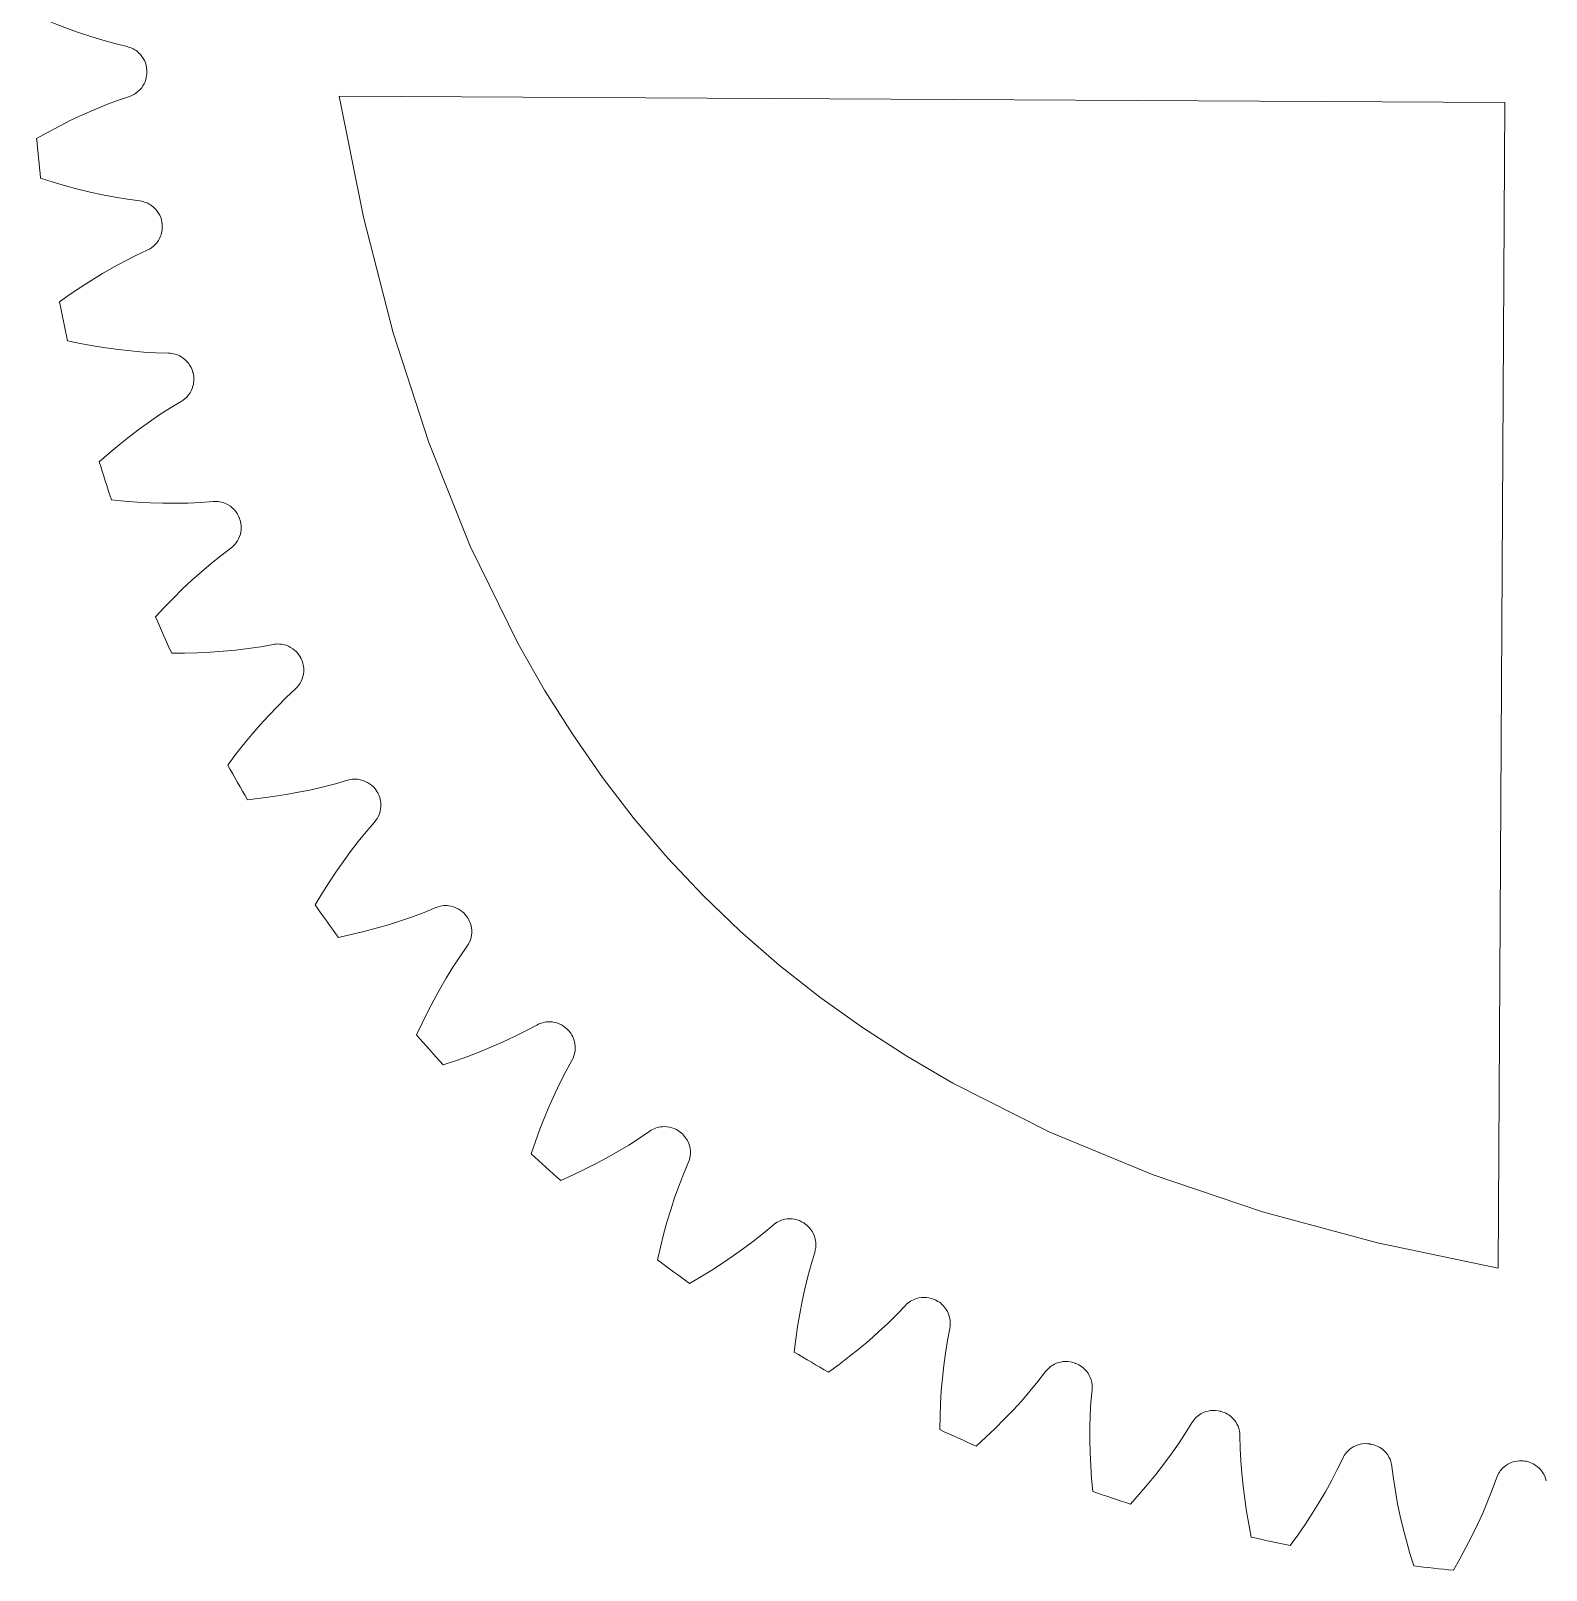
# Model space of a CAD drawing. Extents: x -180 to 228, y -304 to -8.
# Drawn here: x 112.7 to 167.9, y -134.3 to -78.2 of the extents above; entities that cross this region are included whole.
import ezdxf

# ---------------------------------------------------------------- set-up
doc = ezdxf.new("R2010")
doc.units = 0
doc.header["$MEASUREMENT"] = 0
doc.layers.add('Layer 1', color=7, linetype='Continuous')

# ---------------------------------------------------------------- blocks, each defined once
blk = doc.blocks.new('block 9')
at = {"layer": 'Layer 1', "color": 7, "lineweight": 9, "true_color": 0xffffff}
blk.add_lwpolyline([(123.913, -80.574), (166.379, -80.808)], dxfattribs=at)
blk = doc.blocks.new('block 10')
at = {"layer": 'Layer 1', "color": 7, "lineweight": 9, "true_color": 0xffffff}
blk.add_lwpolyline([(166.379, -80.808), (166.145, -123.298)], dxfattribs=at)
blk = doc.blocks.new('block 11')
at = {"layer": 'Layer 1', "color": 7, "lineweight": 9, "true_color": 0xffffff}
blk.add_lwpolyline([(166.145, -123.298), (161.744, -122.372), (157.549, -121.241), (153.565, -119.902), (149.801, -118.345), (146.268, -116.559), (144.591, -115.577), (142.977, -114.533), (141.427, -113.426), (139.941, -112.255), (138.522, -111.019), (137.169, -109.717), (135.882, -108.349), (134.663, -106.915), (133.509, -105.415), (132.42, -103.852), (131.394, -102.225), (130.431, -100.537), (128.685, -96.982), (127.17, -93.199), (125.875, -89.198), (124.791, -84.988), (123.913, -80.574)], dxfattribs=at)
blk = doc.blocks.new('block 187')
at = {"layer": 'Layer 1', "color": 7, "lineweight": 9, "true_color": 0xffffff}
blk.add_lwpolyline([(116.177, -78.769), (115.735, -78.661), (115.293, -78.539), (114.853, -78.404), (114.414, -78.258), (113.976, -78.099), (113.54, -77.93), (113.104, -77.751), (112.671, -77.561)], dxfattribs=at)
blk = doc.blocks.new('block 188')
at = {"layer": 'Layer 1', "color": 7, "lineweight": 9, "true_color": 0xffffff}
blk.add_open_spline([(116.897, -79.629), (116.892, -79.509), (116.862, -79.391), (116.812, -79.281), (116.761, -79.172), (116.689, -79.074), (116.6, -78.992), (116.541, -78.937), (116.475, -78.89), (116.403, -78.853), (116.332, -78.815), (116.256, -78.787), (116.177, -78.769)], degree=3, knots=[0, 0, 0, 0, 1, 1, 1, 2, 2, 2, 3, 3, 3, 4, 4, 4, 4], dxfattribs=at)
blk = doc.blocks.new('block 189')
at = {"layer": 'Layer 1', "color": 7, "lineweight": 9, "true_color": 0xffffff}
blk.add_open_spline([(116.897, -79.629), (116.898, -79.639), (116.898, -79.65), (116.899, -79.66)], degree=3, dxfattribs=at)
blk = doc.blocks.new('block 190')
at = {"layer": 'Layer 1', "color": 7, "lineweight": 9, "true_color": 0xffffff}
blk.add_open_spline([(116.262, -80.584), (116.377, -80.546), (116.483, -80.486), (116.575, -80.408), (116.666, -80.33), (116.742, -80.234), (116.797, -80.127), (116.834, -80.055), (116.861, -79.979), (116.879, -79.9), (116.896, -79.821), (116.902, -79.74), (116.899, -79.66)], degree=3, knots=[0, 0, 0, 0, 1, 1, 1, 2, 2, 2, 3, 3, 3, 4, 4, 4, 4], dxfattribs=at)
blk = doc.blocks.new('block 191')
at = {"layer": 'Layer 1', "color": 7, "lineweight": 9, "true_color": 0xffffff}
blk.add_lwpolyline([(116.262, -80.584), (115.832, -80.732), (115.404, -80.895), (114.978, -81.071), (114.555, -81.258), (114.134, -81.456), (113.715, -81.666), (113.298, -81.885), (112.884, -82.114)], dxfattribs=at)
blk = doc.blocks.new('block 192')
at = {"layer": 'Layer 1', "color": 7, "lineweight": 9, "true_color": 0xffffff}
blk.add_open_spline([(112.884, -82.114), (112.926, -82.598), (112.974, -83.08), (113.028, -83.563)], degree=3, dxfattribs=at)
blk = doc.blocks.new('block 193')
at = {"layer": 'Layer 1', "color": 7, "lineweight": 9, "true_color": 0xffffff}
blk.add_lwpolyline([(116.642, -84.397), (116.191, -84.336), (115.739, -84.261), (115.287, -84.173), (114.835, -84.073), (114.383, -83.961), (113.931, -83.839), (113.48, -83.706), (113.028, -83.563)], dxfattribs=at)
blk = doc.blocks.new('block 194')
at = {"layer": 'Layer 1', "color": 7, "lineweight": 9, "true_color": 0xffffff}
blk.add_open_spline([(117.448, -85.177), (117.43, -85.058), (117.388, -84.944), (117.326, -84.84), (117.264, -84.737), (117.183, -84.646), (117.086, -84.574), (117.021, -84.526), (116.95, -84.486), (116.875, -84.457), (116.8, -84.427), (116.722, -84.407), (116.642, -84.397)], degree=3, knots=[0, 0, 0, 0, 1, 1, 1, 2, 2, 2, 3, 3, 3, 4, 4, 4, 4], dxfattribs=at)
blk = doc.blocks.new('block 195')
at = {"layer": 'Layer 1', "color": 7, "lineweight": 9, "true_color": 0xffffff}
blk.add_open_spline([(117.448, -85.177), (117.449, -85.187), (117.451, -85.197), (117.452, -85.207)], degree=3, dxfattribs=at)
blk = doc.blocks.new('block 196')
at = {"layer": 'Layer 1', "color": 7, "lineweight": 9, "true_color": 0xffffff}
blk.add_open_spline([(116.916, -86.193), (117.026, -86.143), (117.125, -86.073), (117.208, -85.986), (117.291, -85.898), (117.357, -85.795), (117.4, -85.683), (117.43, -85.608), (117.449, -85.529), (117.458, -85.449), (117.466, -85.368), (117.465, -85.287), (117.452, -85.207)], degree=3, knots=[0, 0, 0, 0, 1, 1, 1, 2, 2, 2, 3, 3, 3, 4, 4, 4, 4], dxfattribs=at)
blk = doc.blocks.new('block 197')
at = {"layer": 'Layer 1', "color": 7, "lineweight": 9, "true_color": 0xffffff}
blk.add_lwpolyline([(116.916, -86.193), (116.504, -86.386), (116.095, -86.592), (115.69, -86.811), (115.289, -87.042), (114.89, -87.283), (114.496, -87.535), (114.105, -87.797), (113.717, -88.068)], dxfattribs=at)
blk = doc.blocks.new('block 198')
at = {"layer": 'Layer 1', "color": 7, "lineweight": 9, "true_color": 0xffffff}
blk.add_open_spline([(113.717, -88.068), (113.809, -88.544), (113.907, -89.02), (114.011, -89.493)], degree=3, dxfattribs=at)
blk = doc.blocks.new('block 199')
at = {"layer": 'Layer 1', "color": 7, "lineweight": 9, "true_color": 0xffffff}
blk.add_lwpolyline([(117.692, -89.946), (117.237, -89.932), (116.78, -89.905), (116.322, -89.864), (115.861, -89.812), (115.4, -89.748), (114.938, -89.674), (114.475, -89.589), (114.011, -89.493)], dxfattribs=at)
blk = doc.blocks.new('block 200')
at = {"layer": 'Layer 1', "color": 7, "lineweight": 9, "true_color": 0xffffff}
blk.add_open_spline([(118.576, -90.638), (118.545, -90.521), (118.492, -90.411), (118.419, -90.315), (118.347, -90.218), (118.256, -90.137), (118.152, -90.076), (118.083, -90.034), (118.008, -90.002), (117.931, -89.98), (117.853, -89.959), (117.773, -89.947), (117.692, -89.946)], degree=3, knots=[0, 0, 0, 0, 1, 1, 1, 2, 2, 2, 3, 3, 3, 4, 4, 4, 4], dxfattribs=at)
blk = doc.blocks.new('block 201')
at = {"layer": 'Layer 1', "color": 7, "lineweight": 9, "true_color": 0xffffff}
blk.add_open_spline([(118.576, -90.638), (118.578, -90.647), (118.581, -90.657), (118.583, -90.667)], degree=3, dxfattribs=at)
blk = doc.blocks.new('block 202')
at = {"layer": 'Layer 1', "color": 7, "lineweight": 9, "true_color": 0xffffff}
blk.add_open_spline([(118.153, -91.703), (118.257, -91.642), (118.348, -91.562), (118.422, -91.466), (118.495, -91.371), (118.549, -91.262), (118.581, -91.145), (118.602, -91.067), (118.613, -90.987), (118.614, -90.906), (118.614, -90.825), (118.604, -90.745), (118.583, -90.667)], degree=3, knots=[0, 0, 0, 0, 1, 1, 1, 2, 2, 2, 3, 3, 3, 4, 4, 4, 4], dxfattribs=at)
blk = doc.blocks.new('block 203')
at = {"layer": 'Layer 1', "color": 7, "lineweight": 9, "true_color": 0xffffff}
blk.add_lwpolyline([(118.153, -91.703), (117.763, -91.938), (117.378, -92.186), (116.998, -92.446), (116.623, -92.717), (116.252, -92.999), (115.886, -93.291), (115.524, -93.592), (115.167, -93.902)], dxfattribs=at)
blk = doc.blocks.new('block 204')
at = {"layer": 'Layer 1', "color": 7, "lineweight": 9, "true_color": 0xffffff}
blk.add_open_spline([(115.167, -93.902), (115.308, -94.366), (115.456, -94.829), (115.609, -95.289)], degree=3, dxfattribs=at)
blk = doc.blocks.new('block 205')
at = {"layer": 'Layer 1', "color": 7, "lineweight": 9, "true_color": 0xffffff}
blk.add_lwpolyline([(119.317, -95.354), (118.863, -95.388), (118.406, -95.409), (117.945, -95.416), (117.482, -95.413), (117.017, -95.397), (116.549, -95.371), (116.08, -95.335), (115.609, -95.289)], dxfattribs=at)
blk = doc.blocks.new('block 206')
at = {"layer": 'Layer 1', "color": 7, "lineweight": 9, "true_color": 0xffffff}
blk.add_open_spline([(120.268, -95.95), (120.225, -95.837), (120.161, -95.734), (120.079, -95.645), (119.996, -95.557), (119.898, -95.486), (119.788, -95.435), (119.715, -95.401), (119.637, -95.377), (119.558, -95.364), (119.478, -95.35), (119.397, -95.347), (119.317, -95.354)], degree=3, knots=[0, 0, 0, 0, 1, 1, 1, 2, 2, 2, 3, 3, 3, 4, 4, 4, 4], dxfattribs=at)
blk = doc.blocks.new('block 207')
at = {"layer": 'Layer 1', "color": 7, "lineweight": 9, "true_color": 0xffffff}
blk.add_open_spline([(120.268, -95.95), (120.271, -95.959), (120.275, -95.969), (120.278, -95.978)], degree=3, dxfattribs=at)
blk = doc.blocks.new('block 208')
at = {"layer": 'Layer 1', "color": 7, "lineweight": 9, "true_color": 0xffffff}
blk.add_open_spline([(119.958, -97.054), (120.056, -96.983), (120.138, -96.893), (120.202, -96.79), (120.265, -96.687), (120.307, -96.573), (120.326, -96.454), (120.339, -96.374), (120.342, -96.293), (120.334, -96.213), (120.326, -96.133), (120.307, -96.054), (120.278, -95.978)], degree=3, knots=[0, 0, 0, 0, 1, 1, 1, 2, 2, 2, 3, 3, 3, 4, 4, 4, 4], dxfattribs=at)
blk = doc.blocks.new('block 209')
at = {"layer": 'Layer 1', "color": 7, "lineweight": 9, "true_color": 0xffffff}
blk.add_lwpolyline([(119.958, -97.054), (119.595, -97.328), (119.239, -97.615), (118.888, -97.914), (118.543, -98.223), (118.204, -98.541), (117.87, -98.87), (117.542, -99.207), (117.219, -99.553)], dxfattribs=at)
blk = doc.blocks.new('block 210')
at = {"layer": 'Layer 1', "color": 7, "lineweight": 9, "true_color": 0xffffff}
blk.add_open_spline([(117.219, -99.553), (117.408, -100), (117.603, -100.444), (117.804, -100.886)], degree=3, dxfattribs=at)
blk = doc.blocks.new('block 211')
at = {"layer": 'Layer 1', "color": 7, "lineweight": 9, "true_color": 0xffffff}
blk.add_lwpolyline([(121.498, -100.563), (121.05, -100.645), (120.597, -100.713), (120.14, -100.769), (119.68, -100.813), (119.215, -100.847), (118.748, -100.87), (118.277, -100.883), (117.804, -100.886)], dxfattribs=at)
blk = doc.blocks.new('block 212')
at = {"layer": 'Layer 1', "color": 7, "lineweight": 9, "true_color": 0xffffff}
blk.add_open_spline([(122.506, -101.056), (122.452, -100.948), (122.377, -100.852), (122.286, -100.773), (122.195, -100.694), (122.089, -100.633), (121.975, -100.595), (121.899, -100.569), (121.819, -100.553), (121.739, -100.548), (121.658, -100.542), (121.577, -100.548), (121.498, -100.563)], degree=3, knots=[0, 0, 0, 0, 1, 1, 1, 2, 2, 2, 3, 3, 3, 4, 4, 4, 4], dxfattribs=at)
blk = doc.blocks.new('block 213')
at = {"layer": 'Layer 1', "color": 7, "lineweight": 9, "true_color": 0xffffff}
blk.add_open_spline([(122.506, -101.056), (122.51, -101.065), (122.515, -101.074), (122.52, -101.083)], degree=3, dxfattribs=at)
blk = doc.blocks.new('block 214')
at = {"layer": 'Layer 1', "color": 7, "lineweight": 9, "true_color": 0xffffff}
blk.add_open_spline([(122.314, -102.186), (122.403, -102.105), (122.476, -102.008), (122.528, -101.899), (122.58, -101.79), (122.61, -101.672), (122.617, -101.552), (122.621, -101.471), (122.615, -101.39), (122.599, -101.311), (122.583, -101.232), (122.556, -101.155), (122.52, -101.083)], degree=3, knots=[0, 0, 0, 0, 1, 1, 1, 2, 2, 2, 3, 3, 3, 4, 4, 4, 4], dxfattribs=at)
blk = doc.blocks.new('block 215')
at = {"layer": 'Layer 1', "color": 7, "lineweight": 9, "true_color": 0xffffff}
blk.add_lwpolyline([(122.314, -102.186), (121.981, -102.497), (121.657, -102.82), (121.339, -103.153), (121.028, -103.497), (120.724, -103.849), (120.427, -104.211), (120.136, -104.581), (119.851, -104.958)], dxfattribs=at)
blk = doc.blocks.new('block 216')
at = {"layer": 'Layer 1', "color": 7, "lineweight": 9, "true_color": 0xffffff}
blk.add_open_spline([(119.851, -104.958), (120.086, -105.383), (120.326, -105.804), (120.571, -106.223)], degree=3, dxfattribs=at)
blk = doc.blocks.new('block 217')
at = {"layer": 'Layer 1', "color": 7, "lineweight": 9, "true_color": 0xffffff}
blk.add_lwpolyline([(124.212, -105.516), (123.775, -105.643), (123.332, -105.758), (122.883, -105.862), (122.429, -105.954), (121.971, -106.036), (121.508, -106.108), (121.042, -106.17), (120.571, -106.223)], dxfattribs=at)
blk = doc.blocks.new('block 218')
at = {"layer": 'Layer 1', "color": 7, "lineweight": 9, "true_color": 0xffffff}
blk.add_open_spline([(125.266, -105.901), (125.201, -105.799), (125.116, -105.711), (125.017, -105.642), (124.919, -105.573), (124.807, -105.523), (124.69, -105.497), (124.611, -105.479), (124.53, -105.472), (124.449, -105.475), (124.369, -105.478), (124.289, -105.492), (124.212, -105.516)], degree=3, knots=[0, 0, 0, 0, 1, 1, 1, 2, 2, 2, 3, 3, 3, 4, 4, 4, 4], dxfattribs=at)
blk = doc.blocks.new('block 219')
at = {"layer": 'Layer 1', "color": 7, "lineweight": 9, "true_color": 0xffffff}
blk.add_open_spline([(125.266, -105.901), (125.271, -105.909), (125.277, -105.918), (125.282, -105.926)], degree=3, dxfattribs=at)
blk = doc.blocks.new('block 220')
at = {"layer": 'Layer 1', "color": 7, "lineweight": 9, "true_color": 0xffffff}
blk.add_open_spline([(125.193, -107.045), (125.273, -106.955), (125.335, -106.85), (125.376, -106.736), (125.416, -106.623), (125.434, -106.502), (125.428, -106.382), (125.424, -106.301), (125.409, -106.221), (125.385, -106.144), (125.36, -106.067), (125.326, -105.994), (125.282, -105.926)], degree=3, knots=[0, 0, 0, 0, 1, 1, 1, 2, 2, 2, 3, 3, 3, 4, 4, 4, 4], dxfattribs=at)
blk = doc.blocks.new('block 221')
at = {"layer": 'Layer 1', "color": 7, "lineweight": 9, "true_color": 0xffffff}
blk.add_lwpolyline([(125.193, -107.045), (124.895, -107.389), (124.605, -107.743), (124.324, -108.108), (124.051, -108.482), (123.786, -108.865), (123.528, -109.255), (123.277, -109.653), (123.033, -110.059)], dxfattribs=at)
blk = doc.blocks.new('block 222')
at = {"layer": 'Layer 1', "color": 7, "lineweight": 9, "true_color": 0xffffff}
blk.add_open_spline([(123.033, -110.059), (123.311, -110.457), (123.594, -110.851), (123.882, -111.241)], degree=3, dxfattribs=at)
blk = doc.blocks.new('block 223')
at = {"layer": 'Layer 1', "color": 7, "lineweight": 9, "true_color": 0xffffff}
blk.add_lwpolyline([(127.428, -110.157), (127.007, -110.33), (126.578, -110.491), (126.143, -110.64), (125.701, -110.78), (125.254, -110.909), (124.802, -111.029), (124.344, -111.14), (123.882, -111.241)], dxfattribs=at)
blk = doc.blocks.new('block 224')
at = {"layer": 'Layer 1', "color": 7, "lineweight": 9, "true_color": 0xffffff}
blk.add_open_spline([(128.517, -110.43), (128.441, -110.336), (128.348, -110.257), (128.243, -110.199), (128.137, -110.14), (128.021, -110.103), (127.902, -110.089), (127.821, -110.079), (127.74, -110.08), (127.66, -110.092), (127.58, -110.104), (127.502, -110.126), (127.428, -110.157)], degree=3, knots=[0, 0, 0, 0, 1, 1, 1, 2, 2, 2, 3, 3, 3, 4, 4, 4, 4], dxfattribs=at)
blk = doc.blocks.new('block 225')
at = {"layer": 'Layer 1', "color": 7, "lineweight": 9, "true_color": 0xffffff}
blk.add_open_spline([(128.517, -110.43), (128.523, -110.438), (128.529, -110.446), (128.536, -110.454)], degree=3, dxfattribs=at)
blk = doc.blocks.new('block 226')
at = {"layer": 'Layer 1', "color": 7, "lineweight": 9, "true_color": 0xffffff}
blk.add_open_spline([(128.564, -111.575), (128.634, -111.478), (128.685, -111.367), (128.713, -111.25), (128.742, -111.132), (128.747, -111.011), (128.728, -110.892), (128.716, -110.812), (128.693, -110.734), (128.661, -110.66), (128.628, -110.586), (128.586, -110.517), (128.536, -110.454)], degree=3, knots=[0, 0, 0, 0, 1, 1, 1, 2, 2, 2, 3, 3, 3, 4, 4, 4, 4], dxfattribs=at)
blk = doc.blocks.new('block 227')
at = {"layer": 'Layer 1', "color": 7, "lineweight": 9, "true_color": 0xffffff}
blk.add_lwpolyline([(128.564, -111.575), (128.303, -111.949), (128.053, -112.332), (127.811, -112.724), (127.579, -113.124), (127.355, -113.533), (127.139, -113.948), (126.931, -114.37), (126.731, -114.799)], dxfattribs=at)
blk = doc.blocks.new('block 228')
at = {"layer": 'Layer 1', "color": 7, "lineweight": 9, "true_color": 0xffffff}
blk.add_open_spline([(126.731, -114.799), (127.049, -115.165), (127.371, -115.528), (127.699, -115.886)], degree=3, dxfattribs=at)
blk = doc.blocks.new('block 229')
at = {"layer": 'Layer 1', "color": 7, "lineweight": 9, "true_color": 0xffffff}
blk.add_lwpolyline([(131.112, -114.437), (130.711, -114.653), (130.302, -114.858), (129.885, -115.052), (129.46, -115.237), (129.029, -115.412), (128.591, -115.579), (128.148, -115.737), (127.699, -115.886)], dxfattribs=at)
blk = doc.blocks.new('block 230')
at = {"layer": 'Layer 1', "color": 7, "lineweight": 9, "true_color": 0xffffff}
blk.add_open_spline([(132.223, -114.595), (132.138, -114.509), (132.038, -114.441), (131.927, -114.393), (131.816, -114.346), (131.696, -114.321), (131.576, -114.32), (131.495, -114.319), (131.415, -114.328), (131.336, -114.348), (131.258, -114.368), (131.183, -114.398), (131.112, -114.437)], degree=3, knots=[0, 0, 0, 0, 1, 1, 1, 2, 2, 2, 3, 3, 3, 4, 4, 4, 4], dxfattribs=at)
blk = doc.blocks.new('block 231')
at = {"layer": 'Layer 1', "color": 7, "lineweight": 9, "true_color": 0xffffff}
blk.add_open_spline([(132.223, -114.595), (132.23, -114.602), (132.237, -114.609), (132.245, -114.616)], degree=3, dxfattribs=at)
blk = doc.blocks.new('block 232')
at = {"layer": 'Layer 1', "color": 7, "lineweight": 9, "true_color": 0xffffff}
blk.add_open_spline([(132.39, -115.729), (132.45, -115.624), (132.489, -115.509), (132.505, -115.389), (132.52, -115.27), (132.513, -115.148), (132.482, -115.032), (132.461, -114.954), (132.431, -114.879), (132.39, -114.808), (132.35, -114.738), (132.301, -114.674), (132.245, -114.616)], degree=3, knots=[0, 0, 0, 0, 1, 1, 1, 2, 2, 2, 3, 3, 3, 4, 4, 4, 4], dxfattribs=at)
blk = doc.blocks.new('block 233')
at = {"layer": 'Layer 1', "color": 7, "lineweight": 9, "true_color": 0xffffff}
blk.add_lwpolyline([(132.39, -115.729), (132.17, -116.127), (131.96, -116.535), (131.761, -116.95), (131.572, -117.372), (131.392, -117.802), (131.221, -118.237), (131.058, -118.679), (130.904, -119.127)], dxfattribs=at)
blk = doc.blocks.new('block 234')
at = {"layer": 'Layer 1', "color": 7, "lineweight": 9, "true_color": 0xffffff}
blk.add_open_spline([(130.904, -119.127), (131.258, -119.458), (131.617, -119.784), (131.98, -120.106)], degree=3, dxfattribs=at)
blk = doc.blocks.new('block 235')
at = {"layer": 'Layer 1', "color": 7, "lineweight": 9, "true_color": 0xffffff}
blk.add_lwpolyline([(135.224, -118.309), (134.847, -118.565), (134.462, -118.812), (134.067, -119.049), (133.664, -119.277), (133.253, -119.496), (132.836, -119.708), (132.411, -119.911), (131.98, -120.106)], dxfattribs=at)
blk = doc.blocks.new('block 236')
at = {"layer": 'Layer 1', "color": 7, "lineweight": 9, "true_color": 0xffffff}
blk.add_open_spline([(136.345, -118.349), (136.252, -118.273), (136.144, -118.215), (136.029, -118.18), (135.914, -118.145), (135.792, -118.132), (135.672, -118.143), (135.592, -118.151), (135.513, -118.169), (135.437, -118.197), (135.361, -118.225), (135.29, -118.262), (135.224, -118.309)], degree=3, knots=[0, 0, 0, 0, 1, 1, 1, 2, 2, 2, 3, 3, 3, 4, 4, 4, 4], dxfattribs=at)
blk = doc.blocks.new('block 237')
at = {"layer": 'Layer 1', "color": 7, "lineweight": 9, "true_color": 0xffffff}
blk.add_open_spline([(136.345, -118.349), (136.353, -118.356), (136.361, -118.362), (136.368, -118.369)], degree=3, dxfattribs=at)
blk = doc.blocks.new('block 238')
at = {"layer": 'Layer 1', "color": 7, "lineweight": 9, "true_color": 0xffffff}
blk.add_open_spline([(136.629, -119.46), (136.678, -119.35), (136.704, -119.231), (136.708, -119.11), (136.711, -118.99), (136.691, -118.87), (136.648, -118.757), (136.619, -118.681), (136.581, -118.61), (136.534, -118.544), (136.486, -118.479), (136.431, -118.42), (136.368, -118.369)], degree=3, knots=[0, 0, 0, 0, 1, 1, 1, 2, 2, 2, 3, 3, 3, 4, 4, 4, 4], dxfattribs=at)
blk = doc.blocks.new('block 239')
at = {"layer": 'Layer 1', "color": 7, "lineweight": 9, "true_color": 0xffffff}
blk.add_lwpolyline([(136.629, -119.46), (136.452, -119.879), (136.286, -120.306), (136.132, -120.74), (135.988, -121.18), (135.853, -121.626), (135.729, -122.077), (135.613, -122.533), (135.506, -122.994)], dxfattribs=at)
blk = doc.blocks.new('block 240')
at = {"layer": 'Layer 1', "color": 7, "lineweight": 9, "true_color": 0xffffff}
blk.add_open_spline([(135.506, -122.994), (135.894, -123.286), (136.285, -123.574), (136.679, -123.856)], degree=3, dxfattribs=at)
blk = doc.blocks.new('block 241')
at = {"layer": 'Layer 1', "color": 7, "lineweight": 9, "true_color": 0xffffff}
blk.add_lwpolyline([(139.717, -121.73), (139.37, -122.024), (139.012, -122.309), (138.644, -122.586), (138.267, -122.855), (137.882, -123.116), (137.488, -123.37), (137.087, -123.617), (136.679, -123.856)], dxfattribs=at)
blk = doc.blocks.new('block 242')
at = {"layer": 'Layer 1', "color": 7, "lineweight": 9, "true_color": 0xffffff}
blk.add_open_spline([(140.836, -121.652), (140.736, -121.586), (140.623, -121.54), (140.504, -121.517), (140.386, -121.494), (140.264, -121.494), (140.146, -121.518), (140.067, -121.534), (139.99, -121.56), (139.918, -121.596), (139.845, -121.631), (139.778, -121.676), (139.717, -121.73)], degree=3, knots=[0, 0, 0, 0, 1, 1, 1, 2, 2, 2, 3, 3, 3, 4, 4, 4, 4], dxfattribs=at)
blk = doc.blocks.new('block 243')
at = {"layer": 'Layer 1', "color": 7, "lineweight": 9, "true_color": 0xffffff}
blk.add_open_spline([(140.836, -121.652), (140.845, -121.658), (140.853, -121.664), (140.862, -121.669)], degree=3, dxfattribs=at)
blk = doc.blocks.new('block 244')
at = {"layer": 'Layer 1', "color": 7, "lineweight": 9, "true_color": 0xffffff}
blk.add_open_spline([(141.235, -122.727), (141.272, -122.612), (141.286, -122.491), (141.277, -122.371), (141.267, -122.251), (141.235, -122.134), (141.18, -122.026), (141.144, -121.954), (141.098, -121.887), (141.044, -121.827), (140.991, -121.766), (140.929, -121.713), (140.862, -121.669)], degree=3, knots=[0, 0, 0, 0, 1, 1, 1, 2, 2, 2, 3, 3, 3, 4, 4, 4, 4], dxfattribs=at)
blk = doc.blocks.new('block 245')
at = {"layer": 'Layer 1', "color": 7, "lineweight": 9, "true_color": 0xffffff}
blk.add_lwpolyline([(141.235, -122.727), (141.103, -123.163), (140.983, -123.605), (140.874, -124.052), (140.777, -124.505), (140.69, -124.962), (140.613, -125.424), (140.546, -125.89), (140.488, -126.36)], dxfattribs=at)
blk = doc.blocks.new('block 246')
at = {"layer": 'Layer 1', "color": 7, "lineweight": 9, "true_color": 0xffffff}
blk.add_open_spline([(140.488, -126.36), (140.904, -126.61), (141.322, -126.855), (141.744, -127.094)], degree=3, dxfattribs=at)
blk = doc.blocks.new('block 247')
at = {"layer": 'Layer 1', "color": 7, "lineweight": 9, "true_color": 0xffffff}
blk.add_lwpolyline([(144.543, -124.662), (144.229, -124.991), (143.903, -125.312), (143.566, -125.626), (143.219, -125.933), (142.863, -126.233), (142.498, -126.526), (142.125, -126.813), (141.744, -127.094)], dxfattribs=at)
blk = doc.blocks.new('block 248')
at = {"layer": 'Layer 1', "color": 7, "lineweight": 9, "true_color": 0xffffff}
blk.add_open_spline([(145.649, -124.468), (145.541, -124.413), (145.424, -124.379), (145.304, -124.368), (145.184, -124.358), (145.063, -124.371), (144.948, -124.406), (144.871, -124.43), (144.797, -124.464), (144.729, -124.508), (144.661, -124.551), (144.598, -124.602), (144.543, -124.662)], degree=3, knots=[0, 0, 0, 0, 1, 1, 1, 2, 2, 2, 3, 3, 3, 4, 4, 4, 4], dxfattribs=at)
blk = doc.blocks.new('block 249')
at = {"layer": 'Layer 1', "color": 7, "lineweight": 9, "true_color": 0xffffff}
blk.add_open_spline([(145.649, -124.468), (145.658, -124.473), (145.667, -124.477), (145.676, -124.482)], degree=3, dxfattribs=at)
blk = doc.blocks.new('block 250')
at = {"layer": 'Layer 1', "color": 7, "lineweight": 9, "true_color": 0xffffff}
blk.add_open_spline([(146.157, -125.495), (146.182, -125.377), (146.184, -125.255), (146.162, -125.137), (146.14, -125.018), (146.095, -124.905), (146.03, -124.804), (145.986, -124.736), (145.933, -124.674), (145.874, -124.62), (145.814, -124.565), (145.747, -124.519), (145.676, -124.482)], degree=3, knots=[0, 0, 0, 0, 1, 1, 1, 2, 2, 2, 3, 3, 3, 4, 4, 4, 4], dxfattribs=at)
blk = doc.blocks.new('block 251')
at = {"layer": 'Layer 1', "color": 7, "lineweight": 9, "true_color": 0xffffff}
blk.add_lwpolyline([(146.157, -125.495), (146.071, -125.942), (145.998, -126.394), (145.937, -126.85), (145.888, -127.311), (145.849, -127.775), (145.821, -128.242), (145.803, -128.713), (145.794, -129.186)], dxfattribs=at)
blk = doc.blocks.new('block 252')
at = {"layer": 'Layer 1', "color": 7, "lineweight": 9, "true_color": 0xffffff}
blk.add_open_spline([(145.794, -129.186), (146.234, -129.391), (146.676, -129.591), (147.12, -129.785)], degree=3, dxfattribs=at)
blk = doc.blocks.new('block 253')
at = {"layer": 'Layer 1', "color": 7, "lineweight": 9, "true_color": 0xffffff}
blk.add_lwpolyline([(149.65, -127.073), (149.371, -127.433), (149.08, -127.787), (148.778, -128.134), (148.466, -128.476), (148.143, -128.811), (147.811, -129.141), (147.47, -129.466), (147.12, -129.785)], dxfattribs=at)
blk = doc.blocks.new('block 254')
at = {"layer": 'Layer 1', "color": 7, "lineweight": 9, "true_color": 0xffffff}
blk.add_open_spline([(150.729, -126.765), (150.616, -126.721), (150.496, -126.7), (150.376, -126.702), (150.255, -126.704), (150.136, -126.729), (150.025, -126.777), (149.951, -126.809), (149.882, -126.851), (149.818, -126.901), (149.755, -126.951), (149.698, -127.009), (149.65, -127.073)], degree=3, knots=[0, 0, 0, 0, 1, 1, 1, 2, 2, 2, 3, 3, 3, 4, 4, 4, 4], dxfattribs=at)
blk = doc.blocks.new('block 255')
at = {"layer": 'Layer 1', "color": 7, "lineweight": 9, "true_color": 0xffffff}
blk.add_open_spline([(150.729, -126.765), (150.738, -126.769), (150.748, -126.772), (150.757, -126.776)], degree=3, dxfattribs=at)
blk = doc.blocks.new('block 256')
at = {"layer": 'Layer 1', "color": 7, "lineweight": 9, "true_color": 0xffffff}
blk.add_open_spline([(151.342, -127.734), (151.354, -127.614), (151.343, -127.492), (151.309, -127.377), (151.275, -127.261), (151.218, -127.153), (151.143, -127.059), (151.092, -126.996), (151.033, -126.94), (150.968, -126.892), (150.903, -126.845), (150.832, -126.805), (150.757, -126.776)], degree=3, knots=[0, 0, 0, 0, 1, 1, 1, 2, 2, 2, 3, 3, 3, 4, 4, 4, 4], dxfattribs=at)
blk = doc.blocks.new('block 257')
at = {"layer": 'Layer 1', "color": 7, "lineweight": 9, "true_color": 0xffffff}
blk.add_lwpolyline([(151.342, -127.734), (151.303, -128.187), (151.278, -128.644), (151.265, -129.104), (151.264, -129.567), (151.274, -130.033), (151.294, -130.501), (151.325, -130.97), (151.366, -131.442)], dxfattribs=at)
blk = doc.blocks.new('block 258')
at = {"layer": 'Layer 1', "color": 7, "lineweight": 9, "true_color": 0xffffff}
blk.add_open_spline([(151.366, -131.442), (151.825, -131.6), (152.286, -131.753), (152.748, -131.899)], degree=3, dxfattribs=at)
blk = doc.blocks.new('block 259')
at = {"layer": 'Layer 1', "color": 7, "lineweight": 9, "true_color": 0xffffff}
blk.add_lwpolyline([(154.98, -128.938), (154.741, -129.325), (154.489, -129.707), (154.224, -130.084), (153.949, -130.456), (153.663, -130.824), (153.368, -131.187), (153.062, -131.545), (152.748, -131.899)], dxfattribs=at)
blk = doc.blocks.new('block 260')
at = {"layer": 'Layer 1', "color": 7, "lineweight": 9, "true_color": 0xffffff}
blk.add_open_spline([(156.021, -128.519), (155.905, -128.487), (155.783, -128.478), (155.664, -128.492), (155.544, -128.507), (155.428, -128.545), (155.323, -128.604), (155.252, -128.644), (155.188, -128.692), (155.13, -128.748), (155.072, -128.805), (155.022, -128.868), (154.98, -128.938)], degree=3, knots=[0, 0, 0, 0, 1, 1, 1, 2, 2, 2, 3, 3, 3, 4, 4, 4, 4], dxfattribs=at)
blk = doc.blocks.new('block 261')
at = {"layer": 'Layer 1', "color": 7, "lineweight": 9, "true_color": 0xffffff}
blk.add_open_spline([(156.021, -128.519), (156.031, -128.521), (156.041, -128.524), (156.05, -128.527)], degree=3, dxfattribs=at)
blk = doc.blocks.new('block 262')
at = {"layer": 'Layer 1', "color": 7, "lineweight": 9, "true_color": 0xffffff}
blk.add_open_spline([(156.732, -129.418), (156.732, -129.297), (156.708, -129.178), (156.662, -129.066), (156.616, -128.955), (156.548, -128.853), (156.464, -128.768), (156.407, -128.71), (156.343, -128.661), (156.273, -128.62), (156.203, -128.579), (156.128, -128.548), (156.05, -128.527)], degree=3, knots=[0, 0, 0, 0, 1, 1, 1, 2, 2, 2, 3, 3, 3, 4, 4, 4, 4], dxfattribs=at)
blk = doc.blocks.new('block 263')
at = {"layer": 'Layer 1', "color": 7, "lineweight": 9, "true_color": 0xffffff}
blk.add_lwpolyline([(156.732, -129.418), (156.741, -129.873), (156.763, -130.33), (156.799, -130.789), (156.846, -131.25), (156.905, -131.711), (156.974, -132.174), (157.054, -132.638), (157.144, -133.103)], dxfattribs=at)
blk = doc.blocks.new('block 264')
at = {"layer": 'Layer 1', "color": 7, "lineweight": 9, "true_color": 0xffffff}
blk.add_open_spline([(157.144, -133.103), (157.617, -133.212), (158.091, -133.316), (158.566, -133.413)], degree=3, dxfattribs=at)
blk = doc.blocks.new('block 265')
at = {"layer": 'Layer 1', "color": 7, "lineweight": 9, "true_color": 0xffffff}
blk.add_lwpolyline([(160.477, -130.235), (160.279, -130.645), (160.068, -131.051), (159.845, -131.454), (159.61, -131.853), (159.364, -132.248), (159.108, -132.64), (158.842, -133.029), (158.566, -133.413)], dxfattribs=at)
blk = doc.blocks.new('block 266')
at = {"layer": 'Layer 1', "color": 7, "lineweight": 9, "true_color": 0xffffff}
blk.add_open_spline([(161.468, -129.709), (161.349, -129.69), (161.227, -129.694), (161.11, -129.721), (160.992, -129.748), (160.881, -129.798), (160.782, -129.867), (160.716, -129.914), (160.657, -129.969), (160.605, -130.031), (160.554, -130.093), (160.51, -130.162), (160.477, -130.235)], degree=3, knots=[0, 0, 0, 0, 1, 1, 1, 2, 2, 2, 3, 3, 3, 4, 4, 4, 4], dxfattribs=at)
blk = doc.blocks.new('block 267')
at = {"layer": 'Layer 1', "color": 7, "lineweight": 9, "true_color": 0xffffff}
blk.add_open_spline([(161.468, -129.709), (161.478, -129.711), (161.488, -129.713), (161.498, -129.714)], degree=3, dxfattribs=at)
blk = doc.blocks.new('block 268')
at = {"layer": 'Layer 1', "color": 7, "lineweight": 9, "true_color": 0xffffff}
blk.add_open_spline([(162.269, -130.529), (162.256, -130.409), (162.22, -130.293), (162.162, -130.187), (162.105, -130.081), (162.027, -129.987), (161.934, -129.911), (161.871, -129.86), (161.802, -129.817), (161.729, -129.784), (161.655, -129.751), (161.577, -129.727), (161.498, -129.714)], degree=3, knots=[0, 0, 0, 0, 1, 1, 1, 2, 2, 2, 3, 3, 3, 4, 4, 4, 4], dxfattribs=at)
blk = doc.blocks.new('block 269')
at = {"layer": 'Layer 1', "color": 7, "lineweight": 9, "true_color": 0xffffff}
blk.add_lwpolyline([(162.269, -130.529), (162.325, -130.981), (162.395, -131.433), (162.479, -131.886), (162.574, -132.339), (162.68, -132.792), (162.798, -133.245), (162.926, -133.698), (163.064, -134.151)], dxfattribs=at)
blk = doc.blocks.new('block 270')
at = {"layer": 'Layer 1', "color": 7, "lineweight": 9, "true_color": 0xffffff}
blk.add_open_spline([(163.064, -134.151), (163.546, -134.211), (164.028, -134.264), (164.511, -134.311)], degree=3, dxfattribs=at)
blk = doc.blocks.new('block 271')
at = {"layer": 'Layer 1', "color": 7, "lineweight": 9, "true_color": 0xffffff}
blk.add_lwpolyline([(166.078, -130.951), (165.925, -131.379), (165.757, -131.805), (165.577, -132.229), (165.385, -132.65), (165.182, -133.069), (164.968, -133.486), (164.744, -133.9), (164.511, -134.311)], dxfattribs=at)
blk = doc.blocks.new('block 272')
at = {"layer": 'Layer 1', "color": 7, "lineweight": 9, "true_color": 0xffffff}
blk.add_open_spline([(167.009, -130.324), (166.889, -130.317), (166.768, -130.334), (166.654, -130.373), (166.54, -130.412), (166.435, -130.473), (166.344, -130.553), (166.283, -130.606), (166.23, -130.667), (166.185, -130.734), (166.14, -130.801), (166.104, -130.874), (166.078, -130.951)], degree=3, knots=[0, 0, 0, 0, 1, 1, 1, 2, 2, 2, 3, 3, 3, 4, 4, 4, 4], dxfattribs=at)
blk = doc.blocks.new('block 273')
at = {"layer": 'Layer 1', "color": 7, "lineweight": 9, "true_color": 0xffffff}
blk.add_open_spline([(167.009, -130.324), (167.019, -130.325), (167.029, -130.325), (167.039, -130.326)], degree=3, dxfattribs=at)
blk = doc.blocks.new('block 274')
at = {"layer": 'Layer 1', "color": 7, "lineweight": 9, "true_color": 0xffffff}
blk.add_open_spline([(167.892, -131.056), (167.866, -130.938), (167.818, -130.826), (167.75, -130.726), (167.682, -130.627), (167.595, -130.542), (167.494, -130.476), (167.426, -130.431), (167.353, -130.396), (167.276, -130.371), (167.2, -130.346), (167.12, -130.331), (167.039, -130.326)], degree=3, knots=[0, 0, 0, 0, 1, 1, 1, 2, 2, 2, 3, 3, 3, 4, 4, 4, 4], dxfattribs=at)
blk = doc.blocks.new('block 2')
at = {"layer": 'Layer 1'}
for name in ['block 187', 'block 188', 'block 190', 'block 189', 'block 191', 'block 9', 'block 11', 'block 10', 'block 192', 'block 193', 'block 194', 'block 196', 'block 195', 'block 197', 'block 198', 'block 199', 'block 200', 'block 202', 'block 201', 'block 203', 'block 204', 'block 205', 'block 206', 'block 207', 'block 208', 'block 209', 'block 210', 'block 211', 'block 212', 'block 214', 'block 213', 'block 215', 'block 216', 'block 218', 'block 217', 'block 220', 'block 219', 'block 221', 'block 222', 'block 223', 'block 224', 'block 225', 'block 226', 'block 227', 'block 229', 'block 230', 'block 228', 'block 231', 'block 232', 'block 233', 'block 235', 'block 236', 'block 237', 'block 238', 'block 234', 'block 239', 'block 241', 'block 242', 'block 243', 'block 244', 'block 245', 'block 240', 'block 248', 'block 249', 'block 250', 'block 247', 'block 251', 'block 246', 'block 254', 'block 255', 'block 256', 'block 253', 'block 257', 'block 260', 'block 259', 'block 261', 'block 262', 'block 252', 'block 263', 'block 266', 'block 267', 'block 268', 'block 265', 'block 269', 'block 272', 'block 273', 'block 274', 'block 271', 'block 258', 'block 264', 'block 270']:
    blk.add_blockref(name, (0, 0), dxfattribs=at)

msp = doc.modelspace()

# ---------------------------------------------------------------- block references
at = {"layer": 'Layer 1'}
msp.add_blockref('block 2', (0, 0), dxfattribs=at)

doc.saveas('drawing.dxf')
